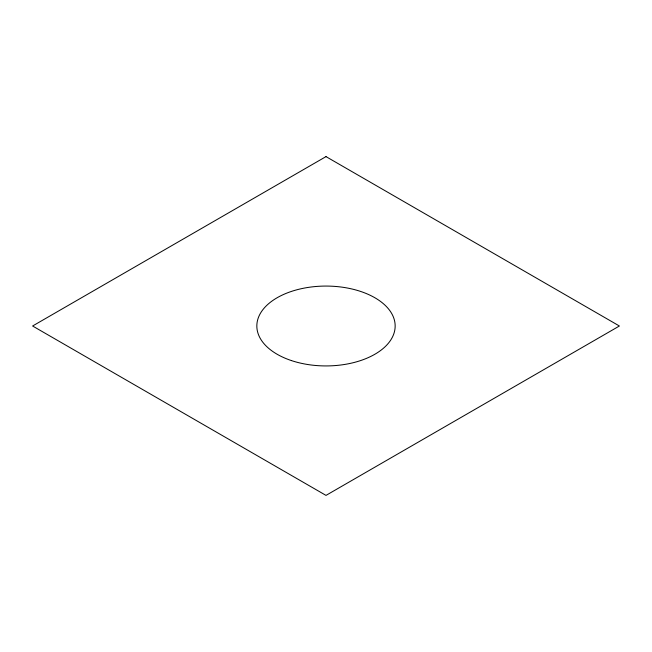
<?xml version="1.0" encoding="UTF-8"?>
<svg xmlns="http://www.w3.org/2000/svg" width="652" height="652" viewBox="0 0 652 652"><rect width="100%" height="100%" fill="white"/><g stroke="black" fill="none" stroke-linecap="round" stroke-linejoin="round"><path stroke-width="0.98" d="M326 156.61L32.6 326L326 495.39L619.4 326L326 156.61M291.42 360.58A69.153 39.927 0 0 0 395.153 326A69.153 39.927 0 0 0 291.42 291.42A69.153 39.927 0 0 0 291.42 360.58"/></g></svg>
